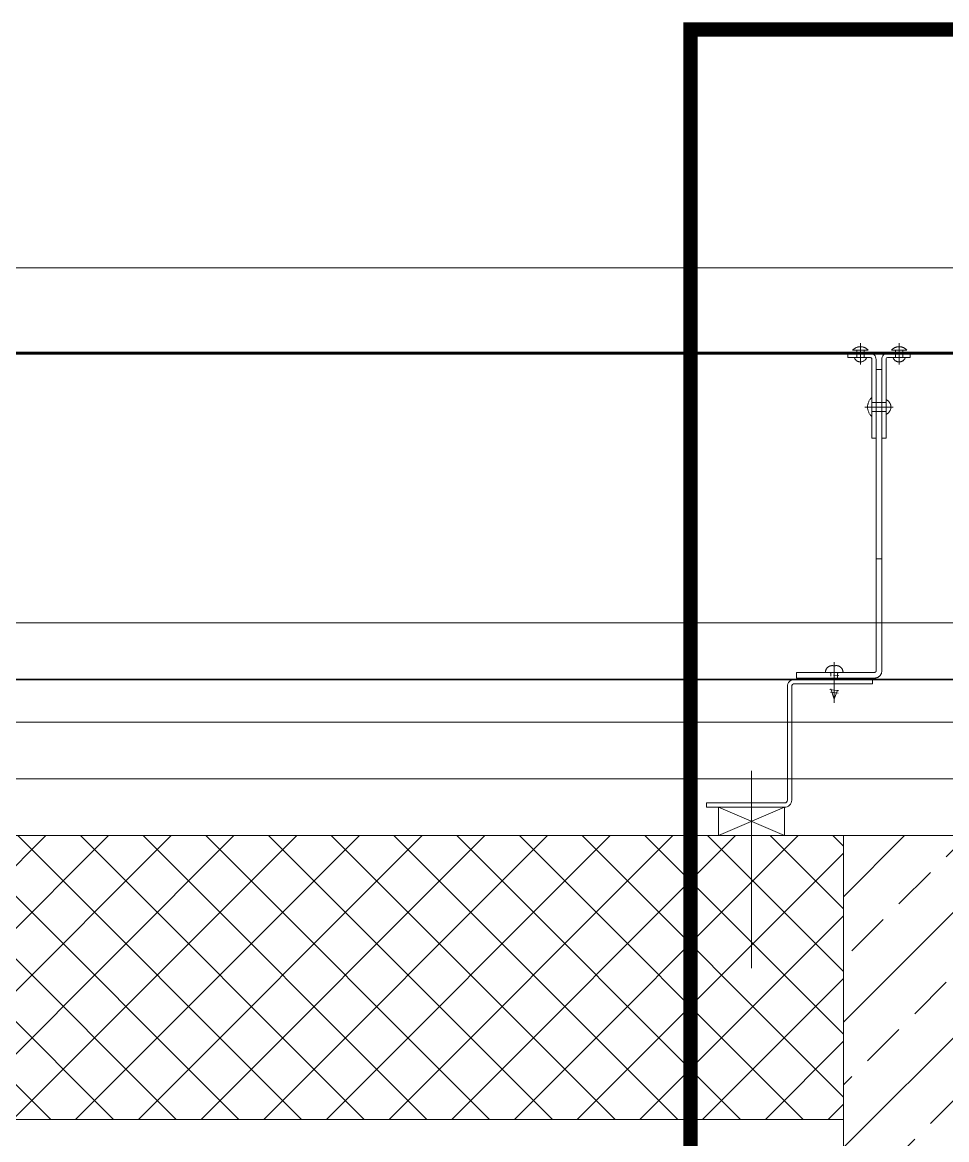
# Model space of a CAD drawing. Extents: x -1701 to 23780, y -363 to 7742.
# Drawn here: x 3224.6 to 3289.8, y 2803.6 to 2882.3 of the extents above; entities that cross this region are included whole.
import ezdxf

# ---------------------------------------------------------------- set-up
doc = ezdxf.new("R2010")
doc.units = 0
doc.header["$LTSCALE"] = 25
doc.header["$MEASUREMENT"] = 0
doc.linetypes.add('Audi$0$HIDDEN2', pattern=[4.7625, 3.175, -1.5875])
doc.layers.get('0').update_dxf_attribs({"color": 9, "lineweight": 9})
for name, color, linetype, lineweight in [('Audi$0$00', 8, 'Continuous', 9), ('Audi$0$01', 8, 'Continuous', 9), ('Audi$0$06D', 8, 'Continuous', 9), ('Audi$0$09W', 8, 'Continuous', 9), ('Audi$0$10', 8, 'Continuous', 9), ('Audi$0$21', 8, 'Continuous', 9), ('Audi$0$33', 8, 'Audi$0$BATTING', 9)]:
    doc.layers.add(name, color=color, linetype=linetype, lineweight=lineweight)
doc.linetypes.add('Audi$0$BATTING', pattern='A,0.0001,-0.1,[134,ltypeshp.shx,S=0.1,R=0,X=-0.1,Y=0],-0.2,[134,ltypeshp.shx,S=0.1,R=180,X=0.1,Y=0],-0.1', length=0.4001)

# ---------------------------------------------------------------- blocks, each defined once
blk = doc.blocks.new('Audi$0$p-kolon_80x80')
at = {"layer": 'Audi$0$09W'}
h = blk.add_hatch(dxfattribs=at)
h.set_pattern_fill('ANSI33', color=256, scale=25, style=0)
h.set_pattern_definition([(45, (-1222.5, -385), (-4.419417, 4.419417), []), (45, (-1218.0806, -385), (-4.419417, 4.419417), [3.125, -1.5625])])
h.paths.add_polyline_path([(-40, -40), (40, -40), (40, 40), (-40, 40)])
blk.add_lwpolyline([(-40, -40), (40, -40), (40, 40), (-40, 40)], close=True)
blk = doc.blocks.new('Audi$0$p- alum kaplama profil')
at = {"lineweight": 13}
blk.add_lwpolyline([(7.116, 12.591), (7.116, 26.491)], dxfattribs=at)
at = {"lineweight": 5}
blk.add_lwpolyline([(9.441, 15.16), (4.791, 15.16), (4.791, 17.159), (9.441, 17.159)], close=True, dxfattribs=at)
for points in [[(4.791, 15.16), (9.441, 17.159)], [(9.441, 15.16), (4.791, 17.159)]]:
    blk.add_lwpolyline(points, dxfattribs=at)
at = {"lineweight": 18}
blk.add_lwpolyline([(4.091, 6.157), (-1.409, 6.157), (-1.409, 6.457), (4.091, 6.457, 0.414214), (4.291, 6.657), (4.291, 14.66, -0.414214), (4.791, 15.16), (10.291, 15.16), (10.291, 14.86), (4.791, 14.86, 0.414214), (4.591, 14.66), (4.591, 6.657, -0.414214)], format="xyb", close=True, dxfattribs=at)
blk.add_lwpolyline([(-2.059, 5.556), (-2.059, -2.342), (-2.059, -15.692), (-1.659, -15.692), (-1.659, -2.342), (-1.659, 5.556), (-1.659, 5.561), (-1.658, 5.566), (-1.658, 5.571), (-1.657, 5.576), (-1.656, 5.581), (-1.654, 5.585), (-1.653, 5.59), (-1.651, 5.595), (-1.649, 5.599), (-1.647, 5.604), (-1.644, 5.608), (-1.642, 5.612), (-1.639, 5.616), (-1.636, 5.62), (-1.633, 5.624), (-1.629, 5.627), (-1.626, 5.63), (-1.622, 5.634), (-1.618, 5.637), (-1.614, 5.64), (-1.61, 5.642), (-1.606, 5.645), (-1.601, 5.647), (-1.597, 5.649), (-1.592, 5.651), (-1.588, 5.652), (-1.583, 5.653), (-1.578, 5.654), (-1.573, 5.655), (-1.569, 5.656), (-1.564, 5.656), (-1.559, 5.656), (3.941, 5.656), (3.941, 6.056), (-1.559, 6.056), (-1.583, 6.056), (-1.608, 6.054), (-1.632, 6.051), (-1.656, 6.047), (-1.68, 6.041), (-1.704, 6.035), (-1.727, 6.027), (-1.75, 6.018), (-1.772, 6.008), (-1.794, 5.997), (-1.816, 5.985), (-1.836, 5.972), (-1.857, 5.958), (-1.876, 5.943), (-1.894, 5.927), (-1.912, 5.91), (-1.929, 5.892), (-1.945, 5.874), (-1.96, 5.854), (-1.974, 5.834), (-1.988, 5.813), (-2, 5.792), (-2.011, 5.77), (-2.021, 5.748), (-2.029, 5.725), (-2.037, 5.702), (-2.044, 5.678), (-2.049, 5.654), (-2.053, 5.63), (-2.056, 5.605), (-2.058, 5.581)], close=True)
blk.add_lwpolyline([(-1.659, -2.342), (-2.059, -2.342)])
for points in [[(-2.359, -10.842), (-2.359, -16.392), (-2.359, -16.392, -0.414214), (-2.509, -16.542), (-2.509, -16.542), (-4.059, -16.542), (-4.059, -16.842), (-2.509, -16.842), (-2.509, -16.842, 0.414214), (-2.059, -16.392), (-2.059, -10.842)], [(-1.359, -10.842), (-1.659, -10.842), (-1.659, -16.392, 0.414214), (-1.209, -16.842), (-1.209, -16.842), (0.341, -16.842), (0.341, -16.542), (-1.209, -16.542), (-1.209, -16.542, -0.414214), (-1.359, -16.392), (-1.359, -16.392)]]:
    blk.add_lwpolyline(points, format="xyb", close=True)
for points in [[(1.563, 7.053, -10), (1.02, 7.13, -10)], [(1.051, 6.913, -10), (1.291, 7.556, -10)], [(1.291, 4.927, -10), (1.291, 7.795, -10)], [(1.531, 6.823, -10), (1.291, 7.556, -10)], [(1.606, 6.866, -10), (0.976, 6.956, -10)], [(0.671, 5.656, -10), (1.911, 5.656, -10)], [(0.671, 5.656, -10), (0.672, 5.637, -10), (0.673, 5.617, -10), (0.675, 5.597, -10), (0.678, 5.578, -10), (0.682, 5.558, -10), (0.686, 5.539, -10), (0.691, 5.52, -10), (0.697, 5.501, -10), (0.704, 5.483, -10), (0.712, 5.464, -10), (0.72, 5.447, -10), (0.73, 5.429, -10), (0.739, 5.412, -10), (0.75, 5.395, -10), (0.761, 5.379, -10), (0.773, 5.363, -10), (0.786, 5.348, -10), (0.799, 5.333, -10), (0.813, 5.319, -10), (0.827, 5.306, -10), (0.842, 5.293, -10), (0.857, 5.28, -10), (0.873, 5.269, -10), (0.89, 5.258, -10), (0.907, 5.247, -10), (0.924, 5.238, -10), (0.942, 5.229, -10), (0.96, 5.221, -10), (0.978, 5.214, -10), (0.997, 5.207, -10), (1.016, 5.201, -10), (1.035, 5.196, -10)], [(0.961, 5.656, -10), (0.966, 5.657, -10), (0.97, 5.657, -10), (0.974, 5.657, -10), (0.979, 5.658, -10), (0.983, 5.659, -10), (0.987, 5.66, -10), (0.992, 5.662, -10), (0.996, 5.663, -10), (1, 5.665, -10), (1.004, 5.667, -10), (1.008, 5.669, -10), (1.011, 5.672, -10), (1.015, 5.674, -10), (1.018, 5.677, -10), (1.022, 5.68, -10), (1.025, 5.683, -10), (1.028, 5.686, -10), (1.031, 5.689, -10), (1.034, 5.693, -10), (1.036, 5.696, -10), (1.038, 5.7, -10), (1.041, 5.704, -10), (1.043, 5.708, -10), (1.044, 5.712, -10), (1.046, 5.716, -10), (1.047, 5.72, -10), (1.049, 5.725, -10), (1.05, 5.729, -10), (1.05, 5.733, -10), (1.051, 5.738, -10), (1.051, 5.742, -10), (1.051, 5.746, -10)], [(1.335, 5.855, -10), (0.976, 5.876, -10)], [(1.051, 5.833, -10), (1.051, 6.013, -10)], [(1.051, 5.746, -10), (1.051, 5.833, -10)], [(1.291, 6.157, -10), (1.291, 6.257, -10)], [(1.531, 5.746, -10), (1.531, 5.923, -10)], [(1.531, 5.746, -10), (1.531, 5.742, -10), (1.532, 5.738, -10), (1.532, 5.733, -10), (1.533, 5.729, -10), (1.534, 5.725, -10), (1.535, 5.72, -10), (1.537, 5.716, -10), (1.538, 5.712, -10), (1.54, 5.708, -10), (1.542, 5.704, -10), (1.544, 5.7, -10), (1.546, 5.696, -10), (1.549, 5.693, -10), (1.552, 5.689, -10), (1.555, 5.686, -10), (1.558, 5.683, -10), (1.561, 5.68, -10), (1.564, 5.677, -10), (1.568, 5.674, -10), (1.571, 5.672, -10), (1.575, 5.669, -10), (1.579, 5.667, -10), (1.583, 5.665, -10), (1.587, 5.663, -10), (1.591, 5.662, -10), (1.595, 5.66, -10), (1.599, 5.659, -10), (1.604, 5.658, -10), (1.608, 5.657, -10), (1.612, 5.657, -10), (1.617, 5.657, -10), (1.621, 5.656, -10)], [(1.548, 5.196, -10), (1.567, 5.201, -10), (1.586, 5.207, -10), (1.604, 5.214, -10), (1.623, 5.221, -10), (1.641, 5.229, -10), (1.659, 5.238, -10), (1.676, 5.247, -10), (1.693, 5.258, -10), (1.709, 5.269, -10), (1.725, 5.28, -10), (1.741, 5.293, -10), (1.755, 5.306, -10), (1.77, 5.319, -10), (1.784, 5.333, -10), (1.797, 5.348, -10), (1.809, 5.363, -10), (1.821, 5.379, -10), (1.833, 5.395, -10), (1.843, 5.412, -10), (1.853, 5.429, -10), (1.862, 5.447, -10), (1.871, 5.464, -10), (1.878, 5.483, -10), (1.885, 5.501, -10), (1.891, 5.52, -10), (1.896, 5.539, -10), (1.901, 5.558, -10), (1.905, 5.578, -10), (1.908, 5.597, -10), (1.91, 5.617, -10), (1.911, 5.637, -10), (1.911, 5.656, -10)], [(1.035, 5.196, -10), (1.04, 5.195, -10), (1.045, 5.194, -10), (1.05, 5.193, -10), (1.056, 5.192, -10), (1.061, 5.191, -10), (1.066, 5.189, -10), (1.071, 5.188, -10), (1.077, 5.187, -10), (1.082, 5.186, -10), (1.087, 5.185, -10), (1.092, 5.184, -10), (1.098, 5.183, -10), (1.103, 5.182, -10), (1.108, 5.182, -10), (1.113, 5.181, -10), (1.119, 5.18, -10), (1.124, 5.179, -10), (1.129, 5.178, -10), (1.135, 5.178, -10), (1.14, 5.177, -10), (1.145, 5.176, -10), (1.151, 5.175, -10), (1.156, 5.175, -10), (1.161, 5.174, -10), (1.167, 5.173, -10), (1.172, 5.173, -10), (1.177, 5.172, -10), (1.182, 5.172, -10), (1.188, 5.171, -10), (1.193, 5.171, -10), (1.198, 5.17, -10), (1.204, 5.17, -10)], [(1.204, 5.17, -10), (1.204, 5.204, -10)], [(1.379, 5.204, -10), (1.204, 5.204, -10)], [(1.379, 5.17, -10), (1.379, 5.204, -10)], [(1.379, 5.17, -10), (1.384, 5.17, -10), (1.389, 5.171, -10), (1.395, 5.171, -10), (1.4, 5.172, -10), (1.405, 5.172, -10), (1.411, 5.173, -10), (1.416, 5.173, -10), (1.421, 5.174, -10), (1.427, 5.175, -10), (1.432, 5.175, -10), (1.437, 5.176, -10), (1.443, 5.177, -10), (1.448, 5.178, -10), (1.453, 5.178, -10), (1.459, 5.179, -10), (1.464, 5.18, -10), (1.469, 5.181, -10), (1.474, 5.182, -10), (1.48, 5.182, -10), (1.485, 5.183, -10), (1.49, 5.184, -10), (1.495, 5.185, -10), (1.501, 5.186, -10), (1.506, 5.187, -10), (1.511, 5.188, -10), (1.516, 5.189, -10), (1.522, 5.191, -10), (1.527, 5.192, -10), (1.532, 5.193, -10), (1.537, 5.194, -10), (1.543, 5.195, -10), (1.548, 5.196, -10)], [(-2.359, -12.517, 0), (-2.396, -12.535, 0), (-2.433, -12.555, 0), (-2.468, -12.578, 0), (-2.501, -12.603, 0), (-2.532, -12.631, 0), (-2.561, -12.661, 0), (-2.588, -12.693, 0), (-2.612, -12.727, 0), (-2.634, -12.763, 0), (-2.653, -12.8, 0), (-2.669, -12.838, 0), (-2.682, -12.878, 0), (-2.693, -12.918, 0), (-2.701, -12.959, 0), (-2.705, -13, 0), (-2.707, -13.042, 0), (-2.705, -13.084, 0), (-2.701, -13.125, 0), (-2.693, -13.166, 0), (-2.682, -13.207, 0), (-2.669, -13.246, 0), (-2.653, -13.284, 0), (-2.634, -13.321, 0), (-2.612, -13.357, 0), (-2.588, -13.391, 0), (-2.561, -13.423, 0), (-2.532, -13.453, 0), (-2.501, -13.481, 0), (-2.468, -13.506, 0), (-2.433, -13.529, 0), (-2.396, -13.549, 0), (-2.359, -13.567, 0)], [(-2.359, -13.042, 0), (-2.359, -12.517, 0)], [(-1.359, -13.042, 0), (-1.359, -12.367, 0)], [(-1.359, -13.717, 0), (-1.324, -13.684, 0), (-1.292, -13.65, 0), (-1.261, -13.614, 0), (-1.232, -13.576, 0), (-1.205, -13.537, 0), (-1.18, -13.496, 0), (-1.158, -13.454, 0), (-1.137, -13.411, 0), (-1.119, -13.367, 0), (-1.103, -13.323, 0), (-1.09, -13.277, 0), (-1.079, -13.231, 0), (-1.07, -13.184, 0), (-1.064, -13.137, 0), (-1.06, -13.09, 0), (-1.059, -13.042, 0), (-1.06, -12.995, 0), (-1.064, -12.947, 0), (-1.07, -12.9, 0), (-1.079, -12.853, 0), (-1.09, -12.807, 0), (-1.103, -12.761, 0), (-1.119, -12.717, 0), (-1.137, -12.673, 0), (-1.158, -12.63, 0), (-1.18, -12.588, 0), (-1.205, -12.547, 0), (-1.232, -12.508, 0), (-1.261, -12.471, 0), (-1.292, -12.434, 0), (-1.324, -12.4, 0), (-1.359, -12.367, 0)], [(-2.859, -13.042, 0), (-0.859, -13.042, 0)], [(-2.359, -13.042, 0), (-2.359, -12.727, 0)], [(-2.359, -12.727, 0), (-2.359, -13.042, 0)], [(-1.359, -12.727, 0), (-2.359, -12.727, 0)], [(-2.359, -13.042, 0), (-2.359, -13.357, 0)], [(-2.359, -13.042, 0), (-2.359, -13.567, 0)], [(-2.359, -13.357, 0), (-2.359, -13.042, 0)], [(-1.359, -13.357, 0), (-2.359, -13.357, 0)], [(-1.359, -13.042, 0), (-1.359, -13.717, 0)], [(-2.846, -16.542, 0), (-2.858, -16.507, 0), (-2.872, -16.474, 0), (-2.89, -16.442, 0), (-2.91, -16.411, 0), (-2.932, -16.382, 0), (-2.957, -16.355, 0), (-2.983, -16.33, 0), (-3.012, -16.307, 0), (-3.042, -16.286, 0), (-3.074, -16.268, 0), (-3.107, -16.252, 0), (-3.141, -16.239, 0), (-3.177, -16.229, 0), (-3.213, -16.222, 0), (-3.249, -16.218, 0), (-3.286, -16.216, 0), (-3.322, -16.218, 0), (-3.358, -16.222, 0), (-3.394, -16.229, 0), (-3.43, -16.239, 0), (-3.464, -16.252, 0), (-3.497, -16.268, 0), (-3.529, -16.286, 0), (-3.559, -16.307, 0), (-3.588, -16.33, 0), (-3.614, -16.355, 0), (-3.639, -16.382, 0), (-3.661, -16.411, 0), (-3.681, -16.442, 0), (-3.699, -16.474, 0), (-3.713, -16.507, 0), (-3.726, -16.542, 0)], [(-3.286, -17.542, 0), (-3.286, -16.042, 0)], [(-0.996, -16.542, 0), (-0.984, -16.507, 0), (-0.969, -16.474, 0), (-0.952, -16.442, 0), (-0.932, -16.411, 0), (-0.909, -16.382, 0), (-0.885, -16.355, 0), (-0.858, -16.33, 0), (-0.83, -16.307, 0), (-0.799, -16.286, 0), (-0.768, -16.268, 0), (-0.734, -16.252, 0), (-0.7, -16.239, 0), (-0.665, -16.229, 0), (-0.629, -16.222, 0), (-0.592, -16.218, 0), (-0.556, -16.216, 0), (-0.519, -16.218, 0), (-0.483, -16.222, 0), (-0.447, -16.229, 0), (-0.412, -16.239, 0), (-0.377, -16.252, 0), (-0.344, -16.268, 0), (-0.312, -16.286, 0), (-0.282, -16.307, 0), (-0.254, -16.33, 0), (-0.227, -16.355, 0), (-0.202, -16.382, 0), (-0.18, -16.411, 0), (-0.16, -16.442, 0), (-0.143, -16.474, 0), (-0.128, -16.507, 0), (-0.116, -16.542, 0)], [(-0.556, -17.542, 0), (-0.556, -16.042, 0)], [(-3.837, -17.042, 0), (-3.81, -17.071, 0), (-3.782, -17.098, 0), (-3.753, -17.124, 0), (-3.722, -17.148, 0), (-3.69, -17.17, 0), (-3.657, -17.191, 0), (-3.623, -17.21, 0), (-3.588, -17.227, 0), (-3.552, -17.242, 0), (-3.515, -17.255, 0), (-3.478, -17.266, 0), (-3.44, -17.276, 0), (-3.402, -17.283, 0), (-3.363, -17.288, 0), (-3.324, -17.291, 0), (-3.286, -17.292, 0), (-3.247, -17.291, 0), (-3.208, -17.288, 0), (-3.169, -17.283, 0), (-3.131, -17.276, 0), (-3.093, -17.266, 0), (-3.056, -17.255, 0), (-3.019, -17.242, 0), (-2.983, -17.227, 0), (-2.948, -17.21, 0), (-2.914, -17.191, 0), (-2.881, -17.17, 0), (-2.849, -17.148, 0), (-2.818, -17.124, 0), (-2.789, -17.098, 0), (-2.761, -17.071, 0), (-2.735, -17.042, 0)], [(-3.286, -17.042, 0), (-3.837, -17.042, 0)], [(-3.286, -16.542, 0), (-3.726, -16.542, 0)], [(-3.286, -16.542, 0), (-3.546, -16.542, 0)], [(-3.546, -16.542, 0), (-3.286, -16.542, 0)], [(-3.546, -17.042, 0), (-3.546, -16.542, 0)], [(-3.286, -16.542, 0), (-2.846, -16.542, 0)], [(-3.286, -16.542, 0), (-3.026, -16.542, 0)], [(-3.026, -16.542, 0), (-3.286, -16.542, 0)], [(-3.286, -17.042, 0), (-2.735, -17.042, 0)], [(-3.026, -17.042, 0), (-3.026, -16.542, 0)], [(-0.556, -17.042, 0), (-1.107, -17.042, 0)], [(-0.005, -17.042, 0), (-0.031, -17.071, 0), (-0.059, -17.098, 0), (-0.089, -17.124, 0), (-0.119, -17.148, 0), (-0.151, -17.17, 0), (-0.184, -17.191, 0), (-0.218, -17.21, 0), (-0.253, -17.227, 0), (-0.289, -17.242, 0), (-0.326, -17.255, 0), (-0.363, -17.266, 0), (-0.401, -17.276, 0), (-0.439, -17.283, 0), (-0.478, -17.288, 0), (-0.517, -17.291, 0), (-0.556, -17.292, 0), (-0.595, -17.291, 0), (-0.634, -17.288, 0), (-0.672, -17.283, 0), (-0.711, -17.276, 0), (-0.749, -17.266, 0), (-0.786, -17.255, 0), (-0.823, -17.242, 0), (-0.858, -17.227, 0), (-0.893, -17.21, 0), (-0.928, -17.191, 0), (-0.961, -17.17, 0), (-0.993, -17.148, 0), (-1.023, -17.124, 0), (-1.053, -17.098, 0), (-1.08, -17.071, 0), (-1.107, -17.042, 0)], [(-0.556, -16.542, 0), (-0.996, -16.542, 0)], [(-0.556, -16.542, 0), (-0.816, -16.542, 0)], [(-0.816, -16.542, 0), (-0.556, -16.542, 0)], [(-0.816, -17.042, 0), (-0.816, -16.542, 0)], [(-0.556, -16.542, 0), (-0.296, -16.542, 0)], [(-0.556, -16.542, 0), (-0.116, -16.542, 0)], [(-0.296, -16.542, 0), (-0.556, -16.542, 0)], [(-0.556, -17.042, 0), (-0.005, -17.042, 0)], [(-0.296, -17.042, 0), (-0.296, -16.542, 0)]]:
    blk.add_polyline3d(points)
blk = doc.blocks.new('Audi$0$p-zemin kat')
at = {"layer": 'Audi$0$09W'}
h = blk.add_hatch(dxfattribs=at)
h.set_pattern_fill('ANSI37', color=256, scale=25, style=0)
h.set_pattern_definition([(45, (-5945, 0), (-2.2097087, 2.2097087), []), (135, (-5945, 0), (-2.2097087, -2.2097087), [])])
h.paths.add_polyline_path([(3282.5, 2805), (3160, 2805), (3160, 2825), (3282.5, 2825)])
at = {"layer": 'Audi$0$00'}
blk.add_lwpolyline([(3282.5, 2805), (3160, 2805), (3160, 2825), (3282.5, 2825)], close=True, dxfattribs=at)
at = {"layer": 'Audi$0$06D'}
for points in [[(2529.825, 2825), (2529.825, 2865), (4067.5, 2865), (4067.5, 2825)], [(3160, 2840.001), (3410, 2840.002)], [(3410, 2825), (3410, 2833), (3160, 2833), (3160, 2825)]]:
    blk.add_lwpolyline(points, dxfattribs=at)
at = {"layer": 'Audi$0$10'}
for points, const_width in [([(2529.825, 2859), (4067.2, 2859)], 0.2), ([(3153.188, 2836.001), (3416.63, 2836.001)], 0.1)]:
    blk.add_lwpolyline(points, dxfattribs=dict(at, const_width=const_width))
at = {"layer": 'Audi$0$33', "ltscale": 0.4}
blk.add_lwpolyline([(3160, 2829), (3410, 2829)], dxfattribs=at)
at = {"layer": 'Audi$0$01'}
blk.add_blockref('Audi$0$p-kolon_80x80', (3322.5, 2785), dxfattribs=at)
at = {"layer": 'Audi$0$10', "rotation": 180}
blk.add_blockref('Audi$0$p- alum kaplama profil', (3283.141, 2842.159), dxfattribs=at)
blk = doc.blocks.new('Audi')
at = {"layer": 'Audi$0$21', "linetype": 'Audi$0$HIDDEN2', "ltscale": 0.1, "const_width": 1}
blk.add_lwpolyline([(3271.719, 2881.806), (4011.44, 2881.806), (4011.44, 2723.154), (3271.719, 2723.154)], close=True, dxfattribs=at)
at = {"layer": 'Audi$0$10'}
blk.add_blockref('Audi$0$p-zemin kat', (0, 0), dxfattribs=at)

msp = doc.modelspace()

# ---------------------------------------------------------------- block references
at = {"color": 6}
msp.add_blockref('Audi', (0, 0), dxfattribs=at)

doc.saveas('drawing.dxf')
